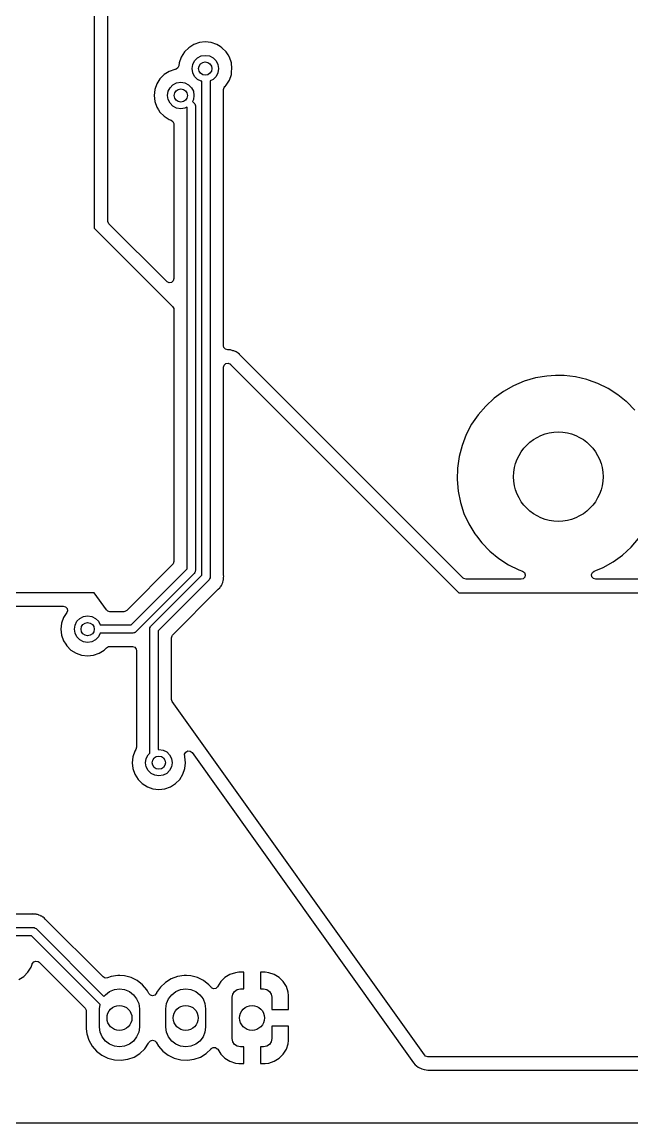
# Model space of a CAD drawing. Extents: x 0.71 to 7.56, y -5.16 to -0.79.
# Drawn here: x 1.568 to 2.292, y -5.157 to -3.85 of the extents above; entities that cross this region are included whole.
import ezdxf

# ---------------------------------------------------------------- set-up
doc = ezdxf.new("R2010")
doc.units = 0
doc.header["$MEASUREMENT"] = 0
doc.layers.add('BLACK', color=7, linetype='CONTINUOUS')

msp = doc.modelspace()

# ---------------------------------------------------------------- linework, layer by layer
at = {"layer": 'BLACK', "linetype": 'CONTINUOUS'}
for p, q in [((1.6535, -2.8395), (1.6535, -4.0945)), ((1.6695, -4.0859), (1.6695, -3.7008)), ((1.7657, -3.8803), (1.7606, -3.8853)), ((1.7717, -3.8765), (1.7657, -3.8803)), ((1.7784, -3.8742), (1.7717, -3.8765)), ((1.7854, -3.8734), (1.7784, -3.8742)), ((1.7784, -3.8742), (1.7784, -3.8742)), ((1.7925, -3.8742), (1.7854, -3.8734)), ((1.7854, -3.8734), (1.7854, -3.8734)), ((1.7992, -3.8765), (1.7925, -3.8742)), ((1.7925, -3.8742), (1.7925, -3.8742)), ((1.803, -3.8789), (1.7992, -3.8765)), ((1.8052, -3.8803), (1.803, -3.8789)), ((1.8102, -3.8853), (1.8052, -3.8803)), ((1.7569, -3.8914), (1.7545, -3.8981)), ((1.7606, -3.8853), (1.7569, -3.8914)), ((1.7705, -3.9003), (1.7727, -3.8959)), ((1.7727, -3.8959), (1.7762, -3.8924)), ((1.7762, -3.8924), (1.7806, -3.8901)), ((1.7806, -3.8901), (1.7854, -3.8894)), ((1.7854, -3.8894), (1.7903, -3.8901)), ((1.7903, -3.8901), (1.7947, -3.8924)), ((1.7947, -3.8924), (1.7982, -3.8959)), ((1.7982, -3.8959), (1.8004, -3.9003)), ((1.8125, -3.8889), (1.8102, -3.8853)), ((1.814, -3.8914), (1.8125, -3.8889)), ((1.8164, -3.8981), (1.814, -3.8914)), ((1.7425, -3.9084), (1.7365, -3.9122)), ((1.7492, -3.9061), (1.7425, -3.9084)), ((1.7498, -3.906), (1.7492, -3.9061)), ((1.7508, -3.9058), (1.7498, -3.906)), ((1.753, -3.9043), (1.7508, -3.9058)), ((1.7541, -3.9017), (1.753, -3.9043)), ((1.7545, -3.8981), (1.7541, -3.9017)), ((1.7545, -3.8981), (1.7545, -3.8981)), ((1.7697, -3.9051), (1.7705, -3.9003)), ((1.7705, -3.91), (1.7697, -3.9051)), ((1.8004, -3.9003), (1.8012, -3.9051)), ((1.8012, -3.9051), (1.8004, -3.91)), ((1.8171, -3.9051), (1.8164, -3.8981)), ((1.8164, -3.8981), (1.8164, -3.8981)), ((1.8164, -3.9122), (1.8167, -3.9089)), ((1.8167, -3.9089), (1.8171, -3.9051)), ((1.8171, -3.9051), (1.8171, -3.9051)), ((1.7315, -3.9172), (1.7277, -3.9232)), ((1.7365, -3.9122), (1.7315, -3.9172)), ((1.747, -3.9243), (1.7514, -3.922)), ((1.7514, -3.922), (1.7563, -3.9213)), ((1.7563, -3.9213), (1.7612, -3.922)), ((1.7612, -3.922), (1.7656, -3.9243)), ((1.7727, -3.9144), (1.7705, -3.91)), ((1.7762, -3.9179), (1.7727, -3.9144)), ((1.7806, -3.9201), (1.7762, -3.9179)), ((1.7815, -3.9202), (1.7806, -3.9201)), ((1.7815, -4.5066), (1.7815, -3.9202)), ((1.7947, -3.9179), (1.7914, -3.9195)), ((1.7914, -3.9195), (1.7914, -4.5087)), ((1.7982, -3.9144), (1.7947, -3.9179)), ((1.8004, -3.91), (1.7982, -3.9144)), ((1.8102, -3.9249), (1.814, -3.9189)), ((1.814, -3.9189), (1.8164, -3.9122)), ((1.7254, -3.93), (1.7246, -3.937)), ((1.7277, -3.9232), (1.7254, -3.93)), ((1.7254, -3.93), (1.7254, -3.93)), ((1.7406, -3.937), (1.7413, -3.9321)), ((1.7413, -3.9321), (1.7436, -3.9278)), ((1.7436, -3.9278), (1.747, -3.9243)), ((1.7656, -3.9243), (1.769, -3.9278)), ((1.769, -3.9278), (1.7713, -3.9321)), ((1.7713, -3.9321), (1.772, -3.937)), ((1.8071, -3.93), (1.8079, -3.9274)), ((1.8071, -4.2344), (1.8071, -3.93)), ((1.8079, -3.9274), (1.8086, -3.9265)), ((1.8086, -3.9265), (1.8089, -3.9262)), ((1.8089, -3.9262), (1.8102, -3.9249)), ((1.7246, -3.937), (1.7246, -3.937)), ((1.7246, -3.937), (1.7254, -3.9441)), ((1.7254, -3.9441), (1.7254, -3.9441)), ((1.7254, -3.9441), (1.7277, -3.9508)), ((1.7413, -3.9419), (1.7406, -3.937)), ((1.7436, -3.9463), (1.7413, -3.9419)), ((1.747, -3.9497), (1.7436, -3.9463)), ((1.7713, -3.9419), (1.7702, -3.944)), ((1.7702, -3.944), (1.7722, -3.946)), ((1.772, -3.937), (1.7713, -3.9419)), ((1.7722, -3.946), (1.7727, -3.9467)), ((1.7727, -3.9467), (1.7729, -3.9468)), ((1.7729, -3.9468), (1.7729, -3.9469)), ((1.7729, -3.9469), (1.7731, -3.9471)), ((1.7731, -3.9471), (1.7733, -3.9483)), ((1.7733, -3.9483), (1.7737, -3.9494)), ((1.7277, -3.9508), (1.7298, -3.9541)), ((1.7298, -3.9541), (1.7315, -3.9568)), ((1.7315, -3.9568), (1.7365, -3.9618)), ((1.7365, -3.9618), (1.7388, -3.9632)), ((1.7514, -3.952), (1.747, -3.9497)), ((1.7563, -3.9528), (1.7514, -3.952)), ((1.7612, -3.952), (1.7563, -3.9528)), ((1.7633, -3.9509), (1.7612, -3.952)), ((1.7638, -3.9515), (1.7633, -3.9509)), ((1.7638, -4.4993), (1.7638, -3.9515)), ((1.7737, -3.9494), (1.7737, -4.5013)), ((1.7388, -3.9632), (1.7425, -3.9656)), ((1.7425, -3.9656), (1.7448, -3.9664)), ((1.7448, -3.9664), (1.747, -3.968)), ((1.747, -3.968), (1.748, -3.9705)), ((1.748, -3.9705), (1.7481, -3.971)), ((1.7481, -3.971), (1.7481, -4.1546)), ((1.6696, -4.0869), (1.6695, -4.0859)), ((1.6709, -4.0893), (1.6696, -4.0869)), ((1.7397, -4.1581), (1.6709, -4.0893)), ((1.6535, -4.0945), (1.7466, -4.1876)), ((1.74, -4.1583), (1.7397, -4.1581)), ((1.7425, -4.1595), (1.74, -4.1583)), ((1.7473, -4.1573), (1.7452, -4.1591)), ((1.7481, -4.1546), (1.7473, -4.1573)), ((1.7452, -4.1591), (1.7425, -4.1595)), ((1.7466, -4.1876), (1.7479, -4.19)), ((1.7479, -4.19), (1.7481, -4.191)), ((1.7481, -4.191), (1.7481, -4.4907)), ((1.8076, -4.2363), (1.8071, -4.2344)), ((1.8093, -4.2385), (1.8076, -4.2363)), ((1.812, -4.2393), (1.8093, -4.2385)), ((1.8154, -4.2393), (1.812, -4.2393)), ((1.8182, -4.2402), (1.8154, -4.2393)), ((1.8194, -4.2405), (1.8182, -4.2402)), ((1.8219, -4.2417), (1.8194, -4.2405)), ((1.8194, -4.2405), (1.8194, -4.2405)), ((1.8243, -4.2433), (1.8219, -4.2417)), ((1.826, -4.2444), (1.8243, -4.2433)), ((1.8261, -4.2445), (1.826, -4.2444)), ((1.8266, -4.2449), (1.8261, -4.2445)), ((2.0918, -4.5102), (1.8266, -4.2449)), ((1.8266, -4.2449), (1.8266, -4.2449)), ((1.8071, -4.2599), (1.8079, -4.2572)), ((1.8071, -4.5065), (1.8071, -4.2599)), ((1.8079, -4.2572), (1.81, -4.2554)), ((1.81, -4.2554), (1.8127, -4.255)), ((1.8127, -4.255), (1.8152, -4.2562)), ((1.8152, -4.2562), (1.8155, -4.2564)), ((1.8155, -4.2564), (2.0866, -4.5276)), ((2.1775, -4.2726), (2.1643, -4.2765)), ((2.191, -4.2703), (2.1775, -4.2726)), ((2.1775, -4.2726), (2.1775, -4.2726)), ((2.2013, -4.2697), (2.191, -4.2703)), ((2.2116, -4.2697), (2.2013, -4.2697)), ((2.2013, -4.2697), (2.2013, -4.2697)), ((2.2252, -4.2712), (2.2116, -4.2697)), ((2.2116, -4.2697), (2.2116, -4.2697)), ((2.2386, -4.2743), (2.2252, -4.2712)), ((2.2406, -4.2751), (2.2386, -4.2743)), ((2.2516, -4.279), (2.2406, -4.2751)), ((2.1397, -4.2886), (2.1286, -4.2966)), ((2.1516, -4.2818), (2.1397, -4.2886)), ((2.1397, -4.2886), (2.1397, -4.2886)), ((2.1643, -4.2765), (2.1516, -4.2818)), ((2.1516, -4.2818), (2.1516, -4.2818)), ((2.1643, -4.2765), (2.1643, -4.2765)), ((2.2639, -4.285), (2.2516, -4.279)), ((2.2516, -4.279), (2.2516, -4.279)), ((2.2516, -4.279), (2.2516, -4.279)), ((2.2754, -4.2924), (2.2639, -4.285)), ((2.1286, -4.2966), (2.1185, -4.3059)), ((2.1286, -4.2966), (2.1286, -4.2966)), ((2.2853, -4.3005), (2.2754, -4.2924)), ((2.2754, -4.2924), (2.2754, -4.2924)), ((2.2754, -4.2924), (2.2754, -4.2924)), ((2.2754, -4.2924), (2.2754, -4.2924)), ((2.2861, -4.3011), (2.2853, -4.3005)), ((2.2956, -4.311), (2.2861, -4.3011)), ((2.1185, -4.3059), (2.1095, -4.3163)), ((2.1017, -4.3276), (2.0953, -4.3398)), ((2.1095, -4.3163), (2.1017, -4.3276)), ((2.1017, -4.3276), (2.1017, -4.3276)), ((2.0953, -4.3398), (2.0903, -4.3526)), ((2.0953, -4.3398), (2.0953, -4.3398)), ((2.0903, -4.3526), (2.0868, -4.3659)), ((2.0868, -4.3659), (2.0849, -4.3795)), ((2.0849, -4.3795), (2.0845, -4.3932)), ((2.0849, -4.3795), (2.0849, -4.3795)), ((2.0845, -4.3932), (2.0845, -4.3932)), ((2.0845, -4.3932), (2.0857, -4.4069)), ((2.0857, -4.4069), (2.0884, -4.4203)), ((2.0884, -4.4203), (2.0884, -4.4203)), ((2.0884, -4.4203), (2.0926, -4.4334)), ((2.0926, -4.4334), (2.0983, -4.4459)), ((2.0983, -4.4459), (2.0983, -4.4459)), ((2.0983, -4.4459), (2.1054, -4.4577)), ((2.1054, -4.4577), (2.1054, -4.4577)), ((2.1054, -4.4577), (2.1054, -4.4577)), ((2.1054, -4.4577), (2.1074, -4.4602)), ((2.1074, -4.4602), (2.1138, -4.4685)), ((2.1138, -4.4685), (2.1138, -4.4685)), ((2.1138, -4.4685), (2.1234, -4.4784)), ((2.291, -4.4736), (2.3, -4.4632)), ((2.1234, -4.4784), (2.1234, -4.4784)), ((2.1234, -4.4784), (2.1234, -4.4784)), ((2.1234, -4.4784), (2.134, -4.4871)), ((2.2698, -4.491), (2.2809, -4.4829)), ((2.2809, -4.4829), (2.291, -4.4736)), ((1.7466, -4.4942), (1.6921, -4.5487)), ((1.7473, -4.4934), (1.7466, -4.4942)), ((1.7481, -4.4907), (1.7473, -4.4934)), ((2.134, -4.4871), (2.134, -4.4871)), ((2.134, -4.4871), (2.134, -4.4871)), ((2.134, -4.4871), (2.134, -4.4871)), ((2.134, -4.4871), (2.1456, -4.4945)), ((2.1456, -4.4945), (2.1579, -4.5006)), ((2.2493, -4.5013), (2.2578, -4.4977)), ((2.2578, -4.4977), (2.2698, -4.491)), ((1.6972, -4.5659), (1.7638, -4.4993)), ((1.7722, -4.5048), (1.7027, -4.5743)), ((1.7209, -4.5672), (1.7815, -4.5066)), ((1.7728, -4.5037), (1.7722, -4.5048)), ((1.7735, -4.5027), (1.7728, -4.5037)), ((1.7737, -4.5013), (1.7735, -4.5022)), ((1.7735, -4.5022), (1.7735, -4.5024)), ((1.7735, -4.5024), (1.7735, -4.5025)), ((1.7735, -4.5025), (1.7735, -4.5027)), ((1.7905, -4.5111), (1.7899, -4.5122)), ((1.7912, -4.5101), (1.7905, -4.5111)), ((1.7913, -4.5097), (1.7912, -4.5098)), ((1.7912, -4.5098), (1.7912, -4.5101)), ((1.7914, -4.5087), (1.7913, -4.5095)), ((1.7913, -4.5095), (1.7913, -4.5097)), ((1.8072, -4.5073), (1.8071, -4.5065)), ((1.8071, -4.5099), (1.8072, -4.5096)), ((1.8071, -4.5115), (1.8071, -4.5099)), ((1.8073, -4.508), (1.8072, -4.5073)), ((1.8072, -4.5096), (1.8073, -4.508)), ((2.0926, -4.5108), (2.0918, -4.5102)), ((2.0952, -4.5116), (2.0926, -4.5108)), ((2.1579, -4.5006), (2.1579, -4.5006)), ((2.1579, -4.5006), (2.1579, -4.5006)), ((2.1579, -4.5006), (2.1622, -4.5021)), ((2.163, -4.511), (2.1606, -4.5116)), ((2.1622, -4.5021), (2.1645, -4.5037)), ((2.1649, -4.509), (2.163, -4.511)), ((2.1645, -4.5037), (2.1654, -4.5063)), ((2.1654, -4.5063), (2.1649, -4.509)), ((2.2442, -4.506), (2.2454, -4.5035)), ((2.2446, -4.5087), (2.2442, -4.506)), ((2.2464, -4.5108), (2.2446, -4.5087)), ((2.2454, -4.5035), (2.2472, -4.5022)), ((2.2491, -4.5116), (2.2464, -4.5108)), ((2.2472, -4.5022), (2.2493, -4.5013)), ((1.7899, -4.5122), (1.7293, -4.5728)), ((1.7465, -4.5779), (1.8008, -4.5236)), ((1.8008, -4.5236), (1.8027, -4.5219)), ((1.8027, -4.5219), (1.8035, -4.5204)), ((1.8035, -4.5204), (1.8037, -4.5202)), ((1.8037, -4.5202), (1.8047, -4.5189)), ((1.8047, -4.5189), (1.8049, -4.5183)), ((1.8049, -4.5183), (1.8053, -4.5176)), ((1.8053, -4.5176), (1.8056, -4.517)), ((1.8056, -4.517), (1.8061, -4.5154)), ((1.8061, -4.5152), (1.8067, -4.5136)), ((1.8061, -4.5154), (1.8061, -4.5152)), ((1.8067, -4.5136), (1.8068, -4.513)), ((1.8068, -4.513), (1.807, -4.5122)), ((1.807, -4.5122), (1.8071, -4.5115)), ((2.1606, -4.5116), (2.0952, -4.5116)), ((3.4598, -4.5116), (2.2491, -4.5116)), ((1.6535, -4.5276), (0.8317, -4.5276)), ((1.6682, -4.5481), (1.6535, -4.5276)), ((2.0866, -4.5276), (3.4629, -4.5276)), ((1.2059, -4.5435), (1.6168, -4.5435)), ((1.6168, -4.5435), (1.6194, -4.5443)), ((1.6194, -4.5443), (1.6212, -4.5464)), ((1.6216, -4.5491), (1.6209, -4.551)), ((1.6212, -4.5464), (1.6216, -4.5491)), ((1.6696, -4.5494), (1.6682, -4.5481)), ((1.6722, -4.5502), (1.6696, -4.5494)), ((1.6886, -4.5502), (1.6722, -4.5502)), ((1.6897, -4.5501), (1.6886, -4.5502)), ((1.6921, -4.5487), (1.6897, -4.5501)), ((1.6171, -4.5571), (1.6147, -4.5638)), ((1.6209, -4.551), (1.6171, -4.5571)), ((1.6307, -4.566), (1.6329, -4.5616)), ((1.6329, -4.5616), (1.6364, -4.5581)), ((1.6364, -4.5581), (1.6408, -4.5559)), ((1.6408, -4.5559), (1.6457, -4.5551)), ((1.6457, -4.5551), (1.6505, -4.5559)), ((1.6505, -4.5559), (1.6549, -4.5581)), ((1.6549, -4.5581), (1.6584, -4.5616)), ((1.6584, -4.5616), (1.6606, -4.5659)), ((1.6147, -4.5638), (1.614, -4.5709)), ((1.614, -4.5709), (1.614, -4.5709)), ((1.614, -4.5709), (1.6147, -4.5779)), ((1.6147, -4.5638), (1.6147, -4.5638)), ((1.6299, -4.5709), (1.6307, -4.566)), ((1.6307, -4.5757), (1.6299, -4.5709)), ((1.6329, -4.5801), (1.6307, -4.5757)), ((1.6606, -4.5758), (1.6584, -4.5801)), ((1.6606, -4.5659), (1.6972, -4.5659)), ((1.6992, -4.5758), (1.6606, -4.5758)), ((1.7004, -4.5754), (1.6992, -4.5758)), ((1.7016, -4.5752), (1.7004, -4.5754)), ((1.7018, -4.575), (1.7016, -4.5752)), ((1.7019, -4.575), (1.7018, -4.575)), ((1.702, -4.5749), (1.7019, -4.575)), ((1.7027, -4.5743), (1.702, -4.5749)), ((1.7195, -4.5707), (1.7196, -4.5699)), ((1.7195, -4.7184), (1.7195, -4.5707)), ((1.7196, -4.5697), (1.7197, -4.5696)), ((1.7196, -4.5699), (1.7196, -4.5697)), ((1.7197, -4.5693), (1.7203, -4.5683)), ((1.7197, -4.5696), (1.7197, -4.5693)), ((1.7203, -4.5683), (1.7209, -4.5672)), ((1.7293, -4.5728), (1.7293, -4.7139)), ((1.6147, -4.5779), (1.6147, -4.5779)), ((1.6147, -4.5779), (1.6171, -4.5846)), ((1.6171, -4.5846), (1.6196, -4.5886)), ((1.6196, -4.5886), (1.6209, -4.5906)), ((1.6364, -4.5836), (1.6329, -4.5801)), ((1.6408, -4.5858), (1.6364, -4.5836)), ((1.6457, -4.5866), (1.6408, -4.5858)), ((1.6505, -4.5858), (1.6457, -4.5866)), ((1.6549, -4.5836), (1.6505, -4.5858)), ((1.6584, -4.5801), (1.6549, -4.5836)), ((1.7451, -4.5813), (1.7459, -4.5787)), ((1.7451, -4.6542), (1.7451, -4.5813)), ((1.7459, -4.5787), (1.7465, -4.5779)), ((1.6209, -4.5906), (1.6259, -4.5957)), ((1.6259, -4.5957), (1.6319, -4.5994)), ((1.6319, -4.5994), (1.6383, -4.6017)), ((1.6383, -4.6017), (1.6386, -4.6018)), ((1.6386, -4.6018), (1.6386, -4.6018)), ((1.6386, -4.6018), (1.6457, -4.6026)), ((1.6457, -4.6026), (1.6527, -4.6018)), ((1.6457, -4.6026), (1.6457, -4.6026)), ((1.6457, -4.6026), (1.6457, -4.6026)), ((1.6527, -4.6018), (1.6594, -4.5994)), ((1.6527, -4.6018), (1.6527, -4.6018)), ((1.6527, -4.6018), (1.6527, -4.6018)), ((1.6594, -4.5994), (1.6654, -4.5957)), ((1.6654, -4.5957), (1.6681, -4.593)), ((1.6681, -4.593), (1.6705, -4.5917)), ((1.6705, -4.5917), (1.6716, -4.5916)), ((1.6716, -4.5916), (1.6989, -4.5916)), ((1.6989, -4.5916), (1.6989, -4.5916)), ((1.6989, -4.5916), (1.699, -4.5916)), ((1.699, -4.5916), (1.7016, -4.5924)), ((1.7016, -4.5924), (1.7033, -4.5946)), ((1.7033, -4.5946), (1.7037, -4.5964)), ((1.7037, -4.5964), (1.7037, -4.7112)), ((1.7451, -4.6544), (1.7451, -4.6542)), ((1.746, -4.657), (1.7451, -4.6544)), ((2.0458, -5.0767), (1.746, -4.657)), ((1.7017, -4.7158), (1.6994, -4.7225)), ((1.703, -4.7138), (1.7017, -4.7158)), ((1.7037, -4.7112), (1.703, -4.7138)), ((1.7153, -4.7247), (1.7176, -4.7203)), ((1.7176, -4.7203), (1.7195, -4.7184)), ((1.7293, -4.7139), (1.7303, -4.7138)), ((1.7303, -4.7138), (1.7352, -4.7146)), ((1.7352, -4.7146), (1.7396, -4.7168)), ((1.7396, -4.7168), (1.7431, -4.7203)), ((1.7431, -4.7203), (1.7453, -4.7247)), ((1.7609, -4.7193), (1.7623, -4.7169)), ((1.7611, -4.7221), (1.7609, -4.7193)), ((1.7623, -4.7169), (1.7648, -4.7156)), ((1.7648, -4.7156), (1.7675, -4.7159)), ((1.7675, -4.7159), (1.7697, -4.7176)), ((1.7697, -4.7176), (1.7697, -4.7176)), ((1.7697, -4.7176), (2.0328, -5.086)), ((1.6994, -4.7225), (1.6986, -4.7295)), ((1.6986, -4.7295), (1.6986, -4.7295)), ((1.6986, -4.7295), (1.6994, -4.7366)), ((1.6994, -4.7225), (1.6994, -4.7225)), ((1.7146, -4.7295), (1.7153, -4.7247)), ((1.7153, -4.7344), (1.7146, -4.7295)), ((1.7453, -4.7247), (1.7461, -4.7295)), ((1.7461, -4.7295), (1.7453, -4.7344)), ((1.7612, -4.7225), (1.7611, -4.7221)), ((1.762, -4.7295), (1.7612, -4.7225)), ((1.7612, -4.7225), (1.7612, -4.7225)), ((1.7612, -4.7225), (1.7612, -4.7225)), ((1.7612, -4.7366), (1.762, -4.7295)), ((1.762, -4.7295), (1.762, -4.7295)), ((1.6994, -4.7366), (1.6994, -4.7366)), ((1.6994, -4.7366), (1.7017, -4.7433)), ((1.7017, -4.7433), (1.7055, -4.7493)), ((1.7176, -4.7388), (1.7153, -4.7344)), ((1.7211, -4.7423), (1.7176, -4.7388)), ((1.7254, -4.7445), (1.7211, -4.7423)), ((1.7303, -4.7453), (1.7254, -4.7445)), ((1.7352, -4.7445), (1.7303, -4.7453)), ((1.7396, -4.7423), (1.7352, -4.7445)), ((1.7431, -4.7388), (1.7396, -4.7423)), ((1.7453, -4.7344), (1.7431, -4.7388)), ((1.7551, -4.7493), (1.7589, -4.7433)), ((1.7589, -4.7433), (1.7612, -4.7366)), ((1.7612, -4.7366), (1.7612, -4.7366)), ((1.7055, -4.7493), (1.7105, -4.7543)), ((1.7105, -4.7543), (1.7166, -4.7581)), ((1.7166, -4.7581), (1.7233, -4.7604)), ((1.7374, -4.7604), (1.7441, -4.7581)), ((1.7441, -4.7581), (1.7501, -4.7543)), ((1.7501, -4.7543), (1.7551, -4.7493)), ((1.7233, -4.7604), (1.7233, -4.7604)), ((1.7233, -4.7604), (1.7303, -4.7612)), ((1.7303, -4.7612), (1.7374, -4.7604)), ((1.7303, -4.7612), (1.7303, -4.7612)), ((1.7303, -4.7612), (1.7303, -4.7612)), ((1.7374, -4.7604), (1.7374, -4.7604)), ((1.7374, -4.7604), (1.7374, -4.7604)), ((1.5787, -4.9094), (1.305, -4.9094)), ((1.5795, -4.9094), (1.5787, -4.9094)), ((1.5798, -4.9093), (1.5795, -4.9094)), ((1.5802, -4.9092), (1.5798, -4.9093)), ((1.5811, -4.9093), (1.5802, -4.9092)), ((1.5802, -4.9092), (1.5802, -4.9092)), ((1.5818, -4.9094), (1.5811, -4.9093)), ((1.5821, -4.9094), (1.5818, -4.9094)), ((1.5837, -4.9094), (1.5821, -4.9094)), ((1.5844, -4.9096), (1.5837, -4.9094)), ((1.5837, -4.9094), (1.5837, -4.9094)), ((1.5852, -4.9098), (1.5844, -4.9096)), ((1.5858, -4.9098), (1.5852, -4.9098)), ((1.5861, -4.9099), (1.5858, -4.9098)), ((1.5858, -4.9098), (1.5858, -4.9098)), ((1.5858, -4.9098), (1.5858, -4.9098)), ((1.5874, -4.9104), (1.5861, -4.9099)), ((1.5876, -4.9105), (1.5874, -4.9104)), ((1.5892, -4.911), (1.5876, -4.9105)), ((1.5898, -4.9113), (1.5892, -4.911)), ((1.5905, -4.9117), (1.5898, -4.9113)), ((1.5908, -4.9118), (1.5905, -4.9117)), ((1.5911, -4.9119), (1.5908, -4.9118)), ((1.5916, -4.9123), (1.5911, -4.9119)), ((1.5925, -4.9129), (1.5916, -4.9123)), ((1.5927, -4.9131), (1.5925, -4.9129)), ((1.5941, -4.9139), (1.5927, -4.9131)), ((1.5953, -4.9152), (1.5941, -4.9139)), ((1.5958, -4.9157), (1.5953, -4.9152)), ((1.664, -4.984), (1.5958, -4.9157)), ((1.3047, -4.9252), (1.5809, -4.9252)), ((1.5809, -4.9252), (1.5818, -4.9253)), ((1.5818, -4.9253), (1.582, -4.9253)), ((1.582, -4.9253), (1.582, -4.9254)), ((1.582, -4.9254), (1.5823, -4.9254)), ((1.5823, -4.9254), (1.5833, -4.9261)), ((1.5833, -4.9261), (1.5844, -4.9266)), ((1.5844, -4.9266), (1.6651, -5.0073)), ((1.5789, -4.935), (1.3067, -4.935)), ((1.6605, -5.0167), (1.5789, -4.935)), ((1.5786, -4.9724), (1.5799, -4.9687)), ((1.5799, -4.9687), (1.58, -4.9684)), ((1.58, -4.9684), (1.5816, -4.9661)), ((1.5816, -4.9661), (1.5842, -4.9651)), ((1.5842, -4.9651), (1.5869, -4.9656)), ((1.5869, -4.9656), (1.5881, -4.9665)), ((1.5881, -4.9665), (1.6426, -5.0211)), ((1.5698, -4.9835), (1.5748, -4.9784)), ((1.5748, -4.9784), (1.5786, -4.9724)), ((1.8146, -4.9811), (1.8087, -4.9848)), ((1.8212, -4.979), (1.8146, -4.9811)), ((1.8146, -4.9811), (1.8146, -4.9811)), ((1.8252, -4.9785), (1.8212, -4.979)), ((1.8311, -4.9785), (1.8252, -4.9785)), ((1.8252, -4.9785), (1.8252, -4.9785)), ((1.8311, -4.9982), (1.8311, -4.9785)), ((1.8567, -4.9785), (1.8508, -4.9785)), ((1.8508, -4.9785), (1.8508, -4.9982)), ((1.8607, -4.979), (1.8567, -4.9785)), ((1.8673, -4.9811), (1.8607, -4.979)), ((1.8607, -4.979), (1.8607, -4.979)), ((1.8732, -4.9848), (1.8673, -4.9811)), ((1.8673, -4.9811), (1.8673, -4.9811)), ((1.5638, -4.9872), (1.5698, -4.9835)), ((1.6665, -4.9853), (1.664, -4.984)), ((1.6692, -4.9851), (1.6665, -4.9853)), ((1.6735, -4.9835), (1.6692, -4.9851)), ((1.6815, -4.9823), (1.6735, -4.9835)), ((1.6841, -4.9824), (1.6815, -4.9823)), ((1.6815, -4.9823), (1.6815, -4.9823)), ((1.6815, -4.9823), (1.6815, -4.9823)), ((1.6895, -4.9827), (1.6841, -4.9824)), ((1.6972, -4.9847), (1.6895, -4.9827)), ((1.6895, -4.9827), (1.6895, -4.9827)), ((1.7044, -4.9883), (1.6972, -4.9847)), ((1.7107, -4.9932), (1.7044, -4.9883)), ((1.7044, -4.9883), (1.7044, -4.9883)), ((1.7044, -4.9883), (1.7044, -4.9883)), ((1.716, -4.9992), (1.7107, -4.9932)), ((1.7107, -4.9932), (1.7107, -4.9932)), ((1.738, -4.9905), (1.7322, -4.9961)), ((1.7448, -4.9863), (1.738, -4.9905)), ((1.738, -4.9905), (1.738, -4.9905)), ((1.7523, -4.9835), (1.7448, -4.9863)), ((1.7448, -4.9863), (1.7448, -4.9863)), ((1.7602, -4.9823), (1.7523, -4.9835)), ((1.7523, -4.9835), (1.7523, -4.9835)), ((1.7629, -4.9824), (1.7602, -4.9823)), ((1.7602, -4.9823), (1.7602, -4.9823)), ((1.7602, -4.9823), (1.7602, -4.9823)), ((1.7682, -4.9827), (1.7629, -4.9824)), ((1.776, -4.9847), (1.7682, -4.9827)), ((1.7682, -4.9827), (1.7682, -4.9827)), ((1.7831, -4.9883), (1.776, -4.9847)), ((1.7895, -4.9932), (1.7831, -4.9883)), ((1.7831, -4.9883), (1.7831, -4.9883)), ((1.7831, -4.9883), (1.7831, -4.9883)), ((1.7922, -4.9963), (1.7895, -4.9932)), ((1.7895, -4.9932), (1.7895, -4.9932)), ((1.8038, -4.9896), (1.8001, -4.9957)), ((1.8087, -4.9848), (1.8038, -4.9896)), ((1.878, -4.9896), (1.8732, -4.9848)), ((1.8817, -4.9955), (1.878, -4.9896)), ((1.6651, -5.0073), (1.6668, -5.0051)), ((1.6668, -5.0051), (1.6717, -5.0014)), ((1.6717, -5.0014), (1.6774, -4.999)), ((1.6774, -4.999), (1.6835, -4.9982)), ((1.6835, -4.9982), (1.6896, -4.999)), ((1.6896, -4.999), (1.6953, -5.0014)), ((1.6953, -5.0014), (1.7002, -5.0051)), ((1.7002, -5.0051), (1.7039, -5.01)), ((1.7166, -5.0004), (1.716, -4.9992)), ((1.716, -4.9992), (1.716, -4.9992)), ((1.716, -4.9992), (1.716, -4.9992)), ((1.7185, -5.0038), (1.7166, -5.0004)), ((1.7202, -5.0056), (1.7185, -5.0038)), ((1.7229, -5.0063), (1.7202, -5.0056)), ((1.7255, -5.0055), (1.7229, -5.0063)), ((1.7273, -5.0034), (1.7255, -5.0055)), ((1.7276, -5.0026), (1.7273, -5.0034)), ((1.7311, -4.9976), (1.7276, -5.0026)), ((1.7322, -4.9961), (1.7311, -4.9976)), ((1.7322, -4.9961), (1.7322, -4.9961)), ((1.7322, -4.9961), (1.7322, -4.9961)), ((1.7417, -5.01), (1.7455, -5.0051)), ((1.7455, -5.0051), (1.7504, -5.0014)), ((1.7504, -5.0014), (1.7561, -4.999)), ((1.7561, -4.999), (1.7622, -4.9982)), ((1.7622, -4.9982), (1.7683, -4.999)), ((1.7683, -4.999), (1.774, -5.0014)), ((1.774, -5.0014), (1.7789, -5.0051)), ((1.7789, -5.0051), (1.7827, -5.01)), ((1.7928, -4.9969), (1.7922, -4.9963)), ((1.7953, -4.998), (1.7928, -4.9969)), ((1.798, -4.9976), (1.7953, -4.998)), ((1.8001, -4.9957), (1.798, -4.9976)), ((1.8173, -5.0081), (1.8181, -5.0043)), ((1.8173, -5.0573), (1.8173, -5.0081)), ((1.8181, -5.0043), (1.8202, -5.0011)), ((1.8202, -5.0011), (1.8234, -4.999)), ((1.8234, -4.999), (1.8272, -4.9982)), ((1.8272, -4.9982), (1.8311, -4.9982)), ((1.8508, -4.9982), (1.8547, -4.9982)), ((1.8547, -4.9982), (1.8585, -4.999)), ((1.8585, -4.999), (1.8617, -5.0011)), ((1.8617, -5.0011), (1.8638, -5.0043)), ((1.8638, -5.0043), (1.8646, -5.0081)), ((1.8646, -5.0081), (1.8646, -5.0228)), ((1.8838, -5.0021), (1.8817, -4.9955)), ((1.8817, -4.9955), (1.8817, -4.9955)), ((1.8843, -5.0061), (1.8838, -5.0021)), ((1.8843, -5.0228), (1.8843, -5.0061)), ((1.8843, -5.0061), (1.8843, -5.0061)), ((1.6426, -5.0211), (1.644, -5.0235)), ((1.6598, -5.0219), (1.6605, -5.0167)), ((1.7039, -5.01), (1.7063, -5.0157)), ((1.7063, -5.0157), (1.7071, -5.0219)), ((1.7386, -5.0219), (1.7394, -5.0157)), ((1.7394, -5.0157), (1.7417, -5.01)), ((1.7827, -5.01), (1.785, -5.0157)), ((1.785, -5.0157), (1.7858, -5.0219)), ((1.644, -5.0235), (1.6441, -5.0246)), ((1.6441, -5.0246), (1.6441, -5.0455)), ((1.6598, -5.0435), (1.6598, -5.0219)), ((1.7071, -5.0219), (1.7071, -5.0435)), ((1.7386, -5.0435), (1.7386, -5.0219)), ((1.7858, -5.0219), (1.7858, -5.0435)), ((1.8646, -5.0228), (1.8843, -5.0228)), ((1.6441, -5.0455), (1.6447, -5.0515)), ((1.6606, -5.0496), (1.6598, -5.0435)), ((1.7071, -5.0435), (1.7063, -5.0496)), ((1.7394, -5.0496), (1.7386, -5.0435)), ((1.7858, -5.0435), (1.785, -5.0496)), ((1.8843, -5.0425), (1.8646, -5.0425)), ((1.8646, -5.0425), (1.8646, -5.0573)), ((1.8843, -5.0593), (1.8843, -5.0425)), ((1.6447, -5.0515), (1.6471, -5.0591)), ((1.6471, -5.0591), (1.6471, -5.0591)), ((1.6471, -5.0591), (1.651, -5.0661)), ((1.663, -5.0553), (1.6606, -5.0496)), ((1.6668, -5.0602), (1.663, -5.0553)), ((1.6717, -5.064), (1.6668, -5.0602)), ((1.7002, -5.0602), (1.6953, -5.064)), ((1.7039, -5.0553), (1.7002, -5.0602)), ((1.7063, -5.0496), (1.7039, -5.0553)), ((1.7184, -5.062), (1.7202, -5.0599)), ((1.7202, -5.0599), (1.7228, -5.059)), ((1.7228, -5.059), (1.7254, -5.0597)), ((1.7254, -5.0597), (1.7272, -5.0615)), ((1.7417, -5.0553), (1.7394, -5.0496)), ((1.7455, -5.0602), (1.7417, -5.0553)), ((1.7504, -5.064), (1.7455, -5.0602)), ((1.7789, -5.0602), (1.774, -5.064)), ((1.7827, -5.0553), (1.7789, -5.0602)), ((1.785, -5.0496), (1.7827, -5.0553)), ((1.8181, -5.0611), (1.8173, -5.0573)), ((1.8646, -5.0573), (1.8638, -5.0611)), ((1.8838, -5.0633), (1.8843, -5.0593)), ((1.8843, -5.0593), (1.8843, -5.0593)), ((1.651, -5.0661), (1.651, -5.0661)), ((1.651, -5.0661), (1.6562, -5.0722)), ((1.6562, -5.0722), (1.6562, -5.0722)), ((1.6562, -5.0722), (1.6625, -5.0771)), ((1.6774, -5.0663), (1.6717, -5.064)), ((1.6835, -5.0671), (1.6774, -5.0663)), ((1.6896, -5.0663), (1.6835, -5.0671)), ((1.6953, -5.064), (1.6896, -5.0663)), ((1.7077, -5.0748), (1.7135, -5.0693)), ((1.7135, -5.0693), (1.7181, -5.0627)), ((1.7181, -5.0627), (1.7184, -5.062)), ((1.7272, -5.0615), (1.7297, -5.0661)), ((1.7297, -5.0661), (1.7297, -5.0661)), ((1.7297, -5.0661), (1.7297, -5.0661)), ((1.7297, -5.0661), (1.7349, -5.0722)), ((1.7349, -5.0722), (1.7349, -5.0722)), ((1.7349, -5.0722), (1.7413, -5.0771)), ((1.7561, -5.0663), (1.7504, -5.064)), ((1.7622, -5.0671), (1.7561, -5.0663)), ((1.7683, -5.0663), (1.7622, -5.0671)), ((1.774, -5.064), (1.7683, -5.0663)), ((1.7864, -5.0748), (1.7922, -5.0693)), ((1.7922, -5.0693), (1.7923, -5.0692)), ((1.7922, -5.0693), (1.7922, -5.0693)), ((1.7923, -5.0692), (1.7924, -5.0691)), ((1.7924, -5.0691), (1.7946, -5.0677)), ((1.7924, -5.0691), (1.7924, -5.0691)), ((1.7924, -5.0691), (1.7924, -5.0691)), ((1.7946, -5.0677), (1.7974, -5.0677)), ((1.7974, -5.0677), (1.7997, -5.0692)), ((1.7997, -5.0692), (1.8002, -5.0698)), ((1.8002, -5.0698), (1.8038, -5.0757)), ((1.8202, -5.0642), (1.8181, -5.0611)), ((1.8234, -5.0664), (1.8202, -5.0642)), ((1.8272, -5.0671), (1.8234, -5.0664)), ((1.8311, -5.0671), (1.8272, -5.0671)), ((1.8311, -5.0868), (1.8311, -5.0671)), ((1.8547, -5.0671), (1.8508, -5.0671)), ((1.8508, -5.0671), (1.8508, -5.0868)), ((1.8585, -5.0664), (1.8547, -5.0671)), ((1.8617, -5.0642), (1.8585, -5.0664)), ((1.8638, -5.0611), (1.8617, -5.0642)), ((1.878, -5.0757), (1.8817, -5.0698)), ((1.8817, -5.0698), (1.8838, -5.0633)), ((1.8817, -5.0698), (1.8817, -5.0698)), ((1.8838, -5.0633), (1.8838, -5.0633)), ((1.6625, -5.0771), (1.6625, -5.0771)), ((1.6625, -5.0771), (1.6625, -5.0771)), ((1.6625, -5.0771), (1.6697, -5.0806)), ((1.6697, -5.0806), (1.6775, -5.0826)), ((1.6775, -5.0826), (1.6855, -5.083)), ((1.6855, -5.083), (1.6934, -5.0818)), ((1.6934, -5.0818), (1.7009, -5.0791)), ((1.7009, -5.0791), (1.7077, -5.0748)), ((1.7413, -5.0771), (1.7413, -5.0771)), ((1.7413, -5.0771), (1.7413, -5.0771)), ((1.7413, -5.0771), (1.7485, -5.0806)), ((1.7485, -5.0806), (1.7562, -5.0826)), ((1.7562, -5.0826), (1.7642, -5.083)), ((1.7642, -5.083), (1.7721, -5.0818)), ((1.7721, -5.0818), (1.7796, -5.0791)), ((1.7796, -5.0791), (1.7864, -5.0748)), ((1.8038, -5.0757), (1.8038, -5.0757)), ((1.8038, -5.0757), (1.8087, -5.0806)), ((1.8087, -5.0806), (1.8146, -5.0842)), ((1.8146, -5.0842), (1.8146, -5.0842)), ((1.8146, -5.0842), (1.8212, -5.0864)), ((1.8212, -5.0864), (1.8212, -5.0864)), ((1.8212, -5.0864), (1.8252, -5.0868)), ((1.8252, -5.0868), (1.8311, -5.0868)), ((1.8311, -5.0868), (1.8311, -5.0868)), ((1.8508, -5.0868), (1.8567, -5.0868)), ((1.8567, -5.0868), (1.8607, -5.0864)), ((1.8567, -5.0868), (1.8567, -5.0868)), ((1.8607, -5.0864), (1.8673, -5.0842)), ((1.8673, -5.0842), (1.8732, -5.0806)), ((1.8673, -5.0842), (1.8673, -5.0842)), ((1.8732, -5.0806), (1.878, -5.0757)), ((2.0328, -5.086), (2.0328, -5.086)), ((2.0328, -5.086), (2.0328, -5.086)), ((2.0328, -5.086), (2.0348, -5.0883)), ((2.0471, -5.078), (2.0458, -5.0767)), ((2.0498, -5.0787), (2.0471, -5.078)), ((3.9502, -5.0787), (2.0498, -5.0787)), ((2.0348, -5.0883), (2.0348, -5.0883)), ((2.0348, -5.0883), (2.0348, -5.0883)), ((2.0348, -5.0883), (2.0359, -5.0893)), ((2.0359, -5.0893), (2.0361, -5.0895)), ((2.0361, -5.0895), (2.0381, -5.0911)), ((2.0381, -5.0911), (2.0381, -5.0911)), ((2.0381, -5.0911), (2.0426, -5.0933)), ((2.0426, -5.0933), (2.0426, -5.0933)), ((2.0426, -5.0933), (2.0426, -5.0933)), ((2.0426, -5.0933), (2.0453, -5.0941)), ((2.0453, -5.0941), (2.0453, -5.0941)), ((2.0453, -5.0941), (2.0453, -5.0941)), ((2.0453, -5.0941), (2.0459, -5.0941)), ((2.0459, -5.0941), (2.0498, -5.0947)), ((2.0498, -5.0947), (3.9405, -5.0947)), ((3.9321, -5.1575), (1.2662, -5.1575))]:
    msp.add_line(p, q, dxfattribs=at)
at = {"layer": 'BLACK'}
for centre, radius in [((1.7854, -3.9051), 0.00787), ((1.7563, -3.937), 0.00787), ((2.2047, -4.3898), 0.0531), ((1.6457, -4.5709), 0.00787), ((1.7303, -4.7295), 0.00787), ((1.6835, -5.0327), 0.0148), ((1.7622, -5.0327), 0.0148), ((1.8409, -5.0327), 0.0148)]:
    msp.add_circle(centre, radius, dxfattribs=at)

doc.saveas('drawing.dxf')
